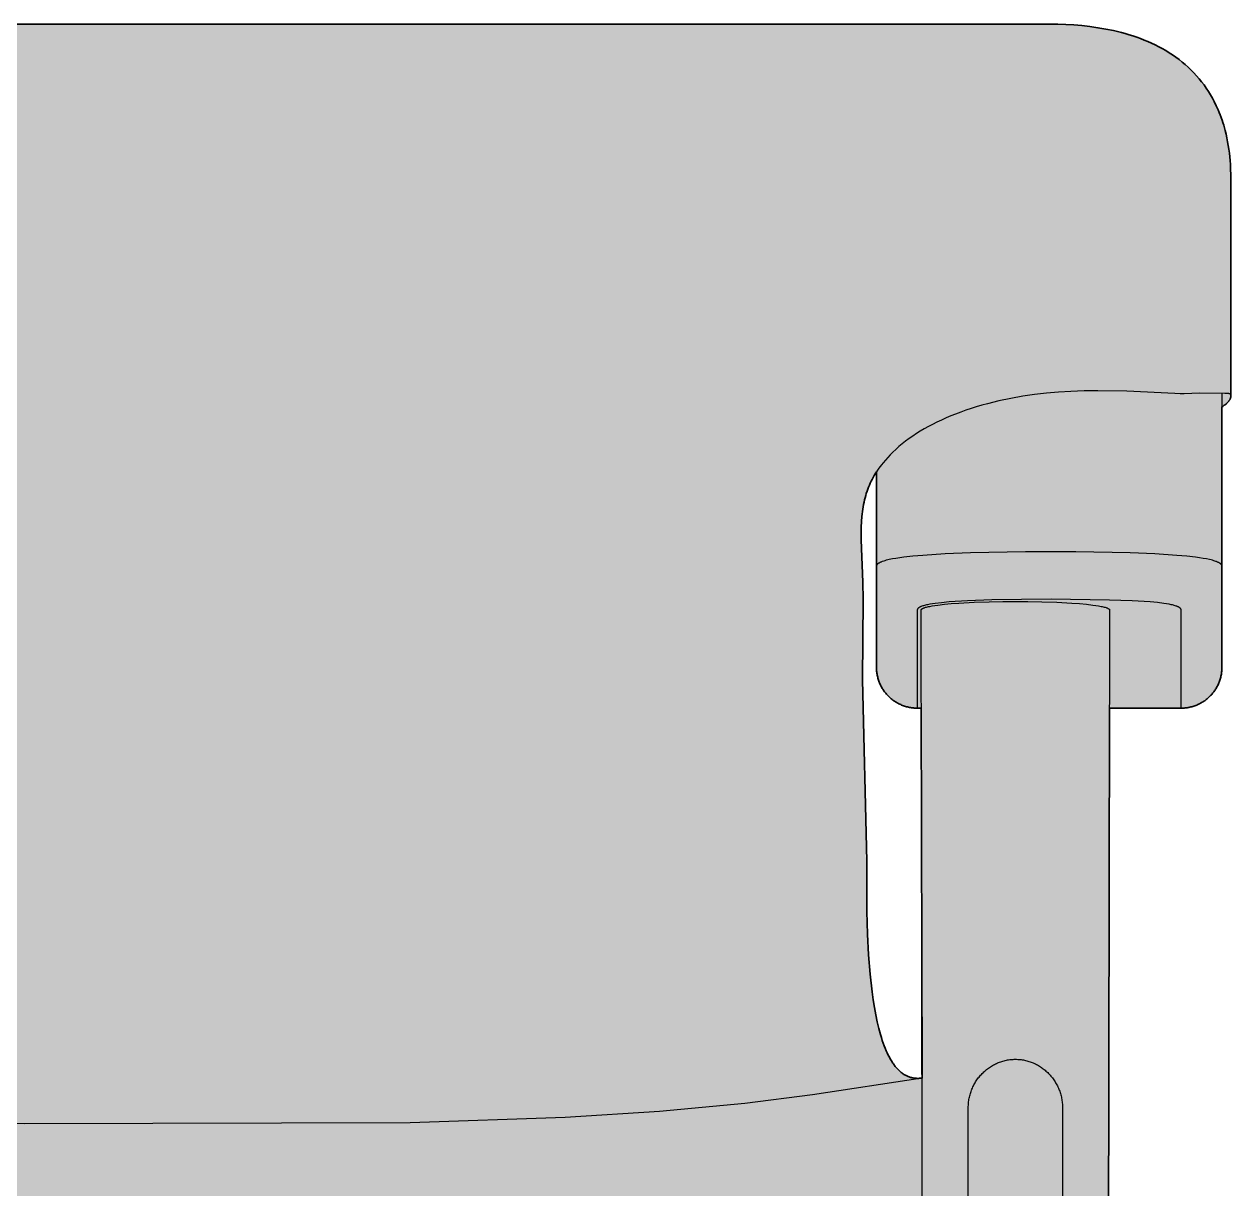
# Model space of a CAD drawing. Header units: millimetres. Extents: x 0 to 1829, y -942 to 742.
# Drawn here: x 407 to 791.2, y 371 to 741.9 of the extents above; entities that cross this region are included whole.
import ezdxf

# ---------------------------------------------------------------- set-up
doc = ezdxf.new("R2010")
doc.units = ezdxf.units.MM
doc.layers.add('Blocks', color=7, linetype='Continuous')
doc.layers.add('Blocks$Fill', color=7, linetype='Continuous', true_color=0xffffff)
doc.layers.add('Blocks$Inner', color=7, linetype='Continuous', lineweight=25, true_color=0x007f00)
doc.layers.add('Blocks$Outline', color=7, linetype='Continuous', lineweight=35, true_color=0xff3f3f)

# ---------------------------------------------------------------- blocks, each defined once
blk = doc.blocks.new('Bernard Lounge Chair Front')
at = {"layer": 'Blocks$Fill'}
h = blk.add_hatch(color=256, dxfattribs=at)
h.paths.add_polyline_path([(791.23, 623.42), (791.16, 696.03), (791.1, 697.24), (791.01, 698.45), (790.9, 699.66), (790.76, 700.86), (790.6, 702.07), (790.42, 703.27), (790.21, 704.47), (789.97, 705.66), (789.71, 706.85), (789.42, 708.04), (789.19, 708.87), (788.96, 709.71), (788.7, 710.53), (788.43, 711.36), (788.15, 712.18), (787.85, 712.99), (787.53, 713.8), (787.19, 714.61), (786.6, 715.93), (785.97, 717.23), (785.38, 718.33), (784.76, 719.41), (784.1, 720.47), (783.41, 721.51), (782.69, 722.53), (781.93, 723.53), (781.14, 724.5), (780.32, 725.46), (779.46, 726.39), (778.58, 727.29), (777.66, 728.16), (776.72, 729.01), (775.75, 729.83), (774.75, 730.62), (773.72, 731.38), (772.66, 732.11), (771.58, 732.8), (770.49, 733.47), (769.38, 734.1), (768.26, 734.7), (767.13, 735.28), (765.98, 735.82), (764.81, 736.34), (763.64, 736.83), (762.45, 737.29), (761.26, 737.73), (760.05, 738.14), (758.84, 738.53), (757.61, 738.89), (756.38, 739.22), (755.15, 739.54), (753.9, 739.83), (751.4, 740.35), (748.88, 740.78), (746.34, 741.14), (743.79, 741.42), (741.25, 741.64), (738.7, 741.79), (736.16, 741.88), (733.63, 741.91), (77.88, 741.88), (75.34, 741.79), (72.8, 741.64), (70.25, 741.42), (67.7, 741.14), (65.17, 740.78), (62.64, 740.35), (60.14, 739.83), (58.9, 739.54), (57.66, 739.22), (56.43, 738.89), (55.2, 738.53), (53.99, 738.14), (52.79, 737.73), (51.59, 737.29), (49.81, 736.59), (48.65, 736.09), (47.49, 735.55), (46.35, 734.99), (45.22, 734.41), (44.1, 733.79), (43, 733.14), (41.92, 732.46), (41.38, 732.11), (40.33, 731.38), (39.3, 730.62), (38.3, 729.83), (37.32, 729.01), (36.38, 728.16), (35.46, 727.29), (34.58, 726.39), (33.72, 725.46), (32.9, 724.5), (32.11, 723.53), (31.35, 722.53), (30.63, 721.51), (29.94, 720.47), (29.28, 719.41), (28.66, 718.33), (28.08, 717.23), (27.44, 715.93), (26.85, 714.61), (26.51, 713.8), (26.2, 712.99), (25.9, 712.18), (25.61, 711.36), (25.34, 710.53), (25.09, 709.71), (24.85, 708.87), (24.62, 708.04), (24.33, 706.85), (24.07, 705.66), (23.83, 704.47), (23.62, 703.27), (23.44, 702.07), (23.28, 700.86), (23.14, 699.66), (23.03, 698.45), (22.94, 697.24), (22.88, 696.03), (22.82, 693.62), (22.81, 623.42), (22.81, 623.35), (22.81, 623.3), (22.82, 623.24), (22.83, 623.19), (22.84, 623.13), (22.85, 623.07), (22.86, 623.01), (22.87, 622.95), (22.89, 622.89), (22.91, 622.83), (22.93, 622.77), (22.95, 622.71), (22.98, 622.65), (23.01, 622.58), (23.03, 622.52), (23.07, 622.45), (23.1, 622.39), (23.14, 622.32), (23.17, 622.26), (23.21, 622.19), (23.26, 622.12), (23.3, 622.05), (23.35, 621.99), (23.4, 621.92), (23.45, 621.85), (23.5, 621.78), (23.56, 621.71), (23.62, 621.64), (23.68, 621.57), (23.74, 621.5), (23.88, 621.36), (23.97, 621.27), (24.06, 621.19), (24.15, 621.1), (24.25, 621.02), (24.45, 620.85), (24.66, 620.68), (24.89, 620.51), (25.13, 620.34), (25.38, 620.17), (25.65, 620.01), (25.65, 536.75), (25.66, 536.43), (25.68, 536.12), (25.71, 535.8), (25.74, 535.49), (25.79, 535.17), (25.84, 534.86), (25.89, 534.54), (25.96, 534.23), (26.03, 533.92), (26.12, 533.61), (26.2, 533.3), (26.3, 532.99), (26.41, 532.68), (26.52, 532.38), (26.64, 532.08), (26.77, 531.78), (26.9, 531.49), (27.04, 531.2), (27.19, 530.91), (27.35, 530.63), (27.51, 530.35), (27.68, 530.08), (27.85, 529.81), (28.04, 529.55), (28.22, 529.29), (28.42, 529.04), (28.61, 528.79), (28.82, 528.55), (29.03, 528.32), (29.24, 528.09), (29.46, 527.86), (29.68, 527.65), (29.91, 527.43), (30.14, 527.22), (30.39, 527.02), (30.63, 526.82), (30.89, 526.63), (31.14, 526.44), (31.41, 526.26), (31.67, 526.09), (31.95, 525.92), (32.23, 525.75), (32.51, 525.6), (32.79, 525.45), (33.08, 525.31), (33.38, 525.17), (33.67, 525.05), (33.97, 524.93), (34.28, 524.81), (34.58, 524.71), (34.89, 524.61), (35.2, 524.52), (35.51, 524.44), (35.82, 524.37), (36.14, 524.3), (36.45, 524.24), (36.77, 524.19), (37.08, 524.15), (37.4, 524.12), (37.71, 524.09), (38.03, 524.07), (38.34, 524.06), (38.65, 524.06), (61.47, 524.06), (62.41, 10.99), (62.4, 10.8), (62.41, 10.61), (62.42, 10.42), (62.44, 10.24), (62.46, 10.05), (62.48, 9.86), (62.51, 9.67), (62.54, 9.49), (62.58, 9.3), (62.62, 9.12), (62.67, 8.94), (62.72, 8.75), (62.77, 8.57), (62.83, 8.4), (62.9, 8.22), (62.96, 8.04), (63.04, 7.86), (63.12, 7.67), (63.21, 7.49), (63.3, 7.3), (63.4, 7.13), (63.5, 6.95), (63.61, 6.77), (63.72, 6.6), (63.83, 6.43), (63.95, 6.26), (64.07, 6.1), (64.2, 5.94), (64.33, 5.78), (64.47, 5.63), (64.61, 5.48), (64.75, 5.34), (64.89, 5.2), (65.04, 5.06), (65.19, 4.92), (65.35, 4.79), (65.51, 4.67), (65.67, 4.54), (65.84, 4.42), (66.01, 4.31), (66.18, 4.2), (66.36, 4.09), (66.54, 3.99), (66.72, 3.9), (66.9, 3.81), (67.08, 3.72), (67.27, 3.64), (67.46, 3.56), (67.63, 3.49), (67.81, 3.43), (67.99, 3.37), (68.17, 3.32), (68.35, 3.27), (68.53, 3.22), (68.72, 3.18), (68.9, 3.14), (69.09, 3.11), (69.27, 3.08), (69.46, 3.06), (69.65, 3.04), (69.84, 3.02), (70.02, 3.01), (70.21, 3), (70.4, 3), (70.4, 0), (112.43, 0), (112.43, 3), (112.8, 3.01), (112.99, 3.02), (113.18, 3.04), (113.37, 3.06), (113.55, 3.08), (113.74, 3.11), (113.93, 3.14), (114.11, 3.18), (114.29, 3.22), (114.48, 3.27), (114.66, 3.32), (114.84, 3.37), (115.02, 3.43), (115.19, 3.49), (115.37, 3.56), (115.56, 3.64), (115.74, 3.72), (115.93, 3.81), (116.11, 3.9), (116.29, 3.99), (116.47, 4.09), (116.64, 4.2), (116.82, 4.31), (116.99, 4.42), (117.15, 4.54), (117.32, 4.67), (117.48, 4.79), (117.63, 4.92), (117.78, 5.06), (117.93, 5.2), (118.08, 5.34), (118.22, 5.48), (118.36, 5.63), (118.49, 5.78), (118.63, 5.94), (118.75, 6.1), (118.88, 6.26), (118.99, 6.43), (119.11, 6.6), (119.22, 6.77), (119.33, 6.95), (119.43, 7.13), (119.52, 7.3), (119.62, 7.49), (119.7, 7.67), (119.78, 7.86), (119.86, 8.04), (119.93, 8.22), (119.99, 8.4), (120.05, 8.57), (120.11, 8.75), (120.16, 8.94), (120.2, 9.12), (120.25, 9.3), (120.28, 9.49), (120.32, 9.67), (120.35, 9.86), (120.37, 10.05), (120.39, 10.24), (120.41, 10.42), (120.42, 10.61), (120.43, 10.8), (120.41, 10.99), (120.78, 208.16), (120.79, 208.15), (120.79, 208.15), (120.79, 208.14), (120.8, 208.14), (120.8, 208.14), (120.81, 208.14), (120.81, 208.14), (120.81, 208.13), (120.81, 208.13), (120.81, 208.13), (120.82, 208.13), (120.82, 208.13), (120.82, 208.13), (120.82, 208.13), (120.83, 208.13), (120.83, 208.13), (120.83, 208.13), (120.83, 208.13), (407.02, 208.13), (693.21, 208.13), (693.21, 208.13), (693.22, 208.13), (693.22, 208.13), (693.22, 208.13), (693.22, 208.13), (693.23, 208.13), (693.23, 208.13), (693.23, 208.13), (693.23, 208.13), (693.23, 208.13), (693.24, 208.14), (693.24, 208.14), (693.24, 208.14), (693.24, 208.14), (693.25, 208.14), (693.25, 208.15), (693.26, 208.15), (693.26, 208.16), (693.26, 208.16), (693.63, 10.99), (693.62, 10.8), (693.62, 10.61), (693.64, 10.42), (693.65, 10.24), (693.67, 10.05), (693.7, 9.86), (693.73, 9.67), (693.76, 9.49), (693.8, 9.3), (693.84, 9.12), (693.89, 8.94), (693.94, 8.75), (693.99, 8.57), (694.05, 8.4), (694.11, 8.22), (694.18, 8.04), (694.26, 7.86), (694.34, 7.67), (694.43, 7.49), (694.52, 7.3), (694.62, 7.13), (694.72, 6.95), (694.82, 6.77), (694.93, 6.6), (695.05, 6.43), (695.17, 6.26), (695.29, 6.1), (695.42, 5.94), (695.55, 5.78), (695.68, 5.63), (695.82, 5.48), (695.96, 5.34), (696.11, 5.2), (696.26, 5.06), (696.41, 4.92), (696.57, 4.79), (696.73, 4.67), (696.89, 4.54), (697.06, 4.42), (697.23, 4.31), (697.4, 4.2), (697.57, 4.09), (697.75, 3.99), (697.93, 3.9), (698.12, 3.81), (698.3, 3.72), (698.49, 3.64), (698.67, 3.56), (698.85, 3.49), (699.02, 3.43), (699.2, 3.37), (699.38, 3.32), (699.57, 3.27), (699.75, 3.22), (699.93, 3.18), (700.12, 3.14), (700.3, 3.11), (700.49, 3.08), (700.68, 3.06), (700.86, 3.04), (701.05, 3.02), (701.24, 3.01), (701.43, 3), (701.61, 3), (701.62, 0), (743.64, 0), (743.64, 3), (743.83, 3), (744.02, 3.01), (744.21, 3.02), (744.39, 3.04), (744.58, 3.06), (744.77, 3.08), (744.96, 3.11), (745.14, 3.14), (745.33, 3.18), (745.51, 3.22), (745.69, 3.27), (745.88, 3.32), (746.06, 3.37), (746.23, 3.43), (746.41, 3.49), (746.59, 3.56), (746.77, 3.64), (746.96, 3.72), (747.14, 3.81), (747.33, 3.9), (747.51, 3.99), (747.68, 4.09), (747.86, 4.2), (748.03, 4.31), (748.2, 4.42), (748.37, 4.54), (748.53, 4.67), (748.69, 4.79), (748.85, 4.92), (749, 5.06), (749.15, 5.2), (749.3, 5.34), (749.44, 5.48), (749.58, 5.63), (749.71, 5.78), (749.84, 5.94), (749.97, 6.1), (750.09, 6.26), (750.21, 6.43), (750.33, 6.6), (750.44, 6.77), (750.54, 6.95), (750.64, 7.13), (750.74, 7.3), (750.83, 7.49), (750.92, 7.67), (751, 7.86), (751.08, 8.04), (751.15, 8.22), (751.21, 8.4), (751.27, 8.57), (751.32, 8.75), (751.37, 8.94), (751.42, 9.12), (751.46, 9.3), (751.5, 9.49), (751.53, 9.67), (751.56, 9.86), (751.59, 10.05), (751.61, 10.24), (751.62, 10.42), (751.63, 10.61), (751.64, 10.8), (751.63, 10.99), (752.58, 524.06), (775.7, 524.06), (776.02, 524.07), (776.33, 524.09), (776.65, 524.12), (776.96, 524.15), (777.28, 524.19), (777.59, 524.24), (777.9, 524.3), (778.22, 524.37), (778.53, 524.44), (778.84, 524.52), (779.15, 524.61), (779.46, 524.71), (779.77, 524.81), (780.07, 524.93), (780.37, 525.05), (780.67, 525.17), (780.96, 525.31), (781.25, 525.45), (781.54, 525.6), (781.82, 525.75), (782.09, 525.92), (782.37, 526.09), (782.64, 526.26), (782.9, 526.44), (783.16, 526.63), (783.41, 526.82), (783.66, 527.02), (783.9, 527.22), (784.13, 527.43), (784.36, 527.65), (784.59, 527.86), (784.8, 528.09), (785.02, 528.32), (785.23, 528.55), (785.43, 528.79), (785.63, 529.04), (785.82, 529.29), (786.01, 529.55), (786.19, 529.81), (786.36, 530.08), (786.53, 530.35), (786.7, 530.63), (786.85, 530.91), (787, 531.2), (787.14, 531.49), (787.28, 531.78), (787.4, 532.08), (787.52, 532.38), (787.64, 532.68), (787.74, 532.99), (787.84, 533.3), (787.93, 533.61), (788.01, 533.92), (788.08, 534.23), (788.15, 534.54), (788.21, 534.86), (788.26, 535.17), (788.3, 535.49), (788.33, 535.8), (788.36, 536.12), (788.38, 536.43), (788.39, 536.75), (788.39, 537.06), (788.39, 620.01), (788.91, 620.34), (789.15, 620.51), (789.38, 620.68), (789.6, 620.85), (789.8, 621.02), (789.89, 621.1), (789.98, 621.19), (790.07, 621.27), (790.16, 621.36), (790.3, 621.5), (790.36, 621.57), (790.42, 621.64), (790.48, 621.71), (790.54, 621.78), (790.59, 621.85), (790.64, 621.92), (790.69, 621.99), (790.74, 622.05), (790.79, 622.12), (790.83, 622.19), (790.87, 622.26), (790.91, 622.32), (790.94, 622.39), (790.98, 622.45), (791.01, 622.52), (791.04, 622.58), (791.06, 622.65), (791.09, 622.71), (791.11, 622.77), (791.13, 622.83), (791.15, 622.89), (791.17, 622.95), (791.18, 623.01), (791.2, 623.07), (791.21, 623.13), (791.22, 623.19), (791.22, 623.24), (791.23, 623.3), (791.23, 623.35), (791.23, 623.41)], flags=0)
h.paths.add_polyline_path([(678.39, 599.34), (678.4, 536.75), (678.41, 536.43), (678.43, 536.12), (678.45, 535.8), (678.49, 535.49), (678.53, 535.17), (678.58, 534.86), (678.64, 534.54), (678.7, 534.23), (678.78, 533.92), (678.86, 533.61), (678.95, 533.3), (679.05, 532.99), (679.15, 532.68), (679.26, 532.38), (679.38, 532.08), (679.51, 531.78), (679.64, 531.49), (679.79, 531.2), (679.94, 530.91), (680.09, 530.63), (680.25, 530.35), (680.42, 530.08), (680.6, 529.81), (680.78, 529.55), (680.97, 529.29), (681.16, 529.04), (681.36, 528.79), (681.56, 528.55), (681.77, 528.32), (681.98, 528.09), (682.2, 527.86), (682.42, 527.65), (682.65, 527.43), (682.89, 527.22), (683.13, 527.02), (683.38, 526.82), (683.63, 526.63), (683.89, 526.44), (684.15, 526.26), (684.42, 526.09), (684.69, 525.92), (684.97, 525.75), (685.25, 525.6), (685.54, 525.45), (685.83, 525.31), (686.12, 525.17), (686.42, 525.05), (686.72, 524.93), (687.02, 524.81), (687.33, 524.71), (687.63, 524.61), (687.94, 524.52), (688.26, 524.44), (688.57, 524.37), (688.88, 524.3), (689.2, 524.24), (689.51, 524.19), (689.83, 524.15), (690.14, 524.12), (690.45, 524.09), (690.77, 524.07), (691.08, 524.06), (691.39, 524.06), (692.68, 524.06), (692.9, 406.25), (692.35, 406.18), (692.08, 406.16), (691.82, 406.15), (691.55, 406.14), (691.29, 406.15), (691.02, 406.16), (690.77, 406.17), (690.51, 406.2), (690.25, 406.23), (690, 406.28), (689.75, 406.33), (689.5, 406.39), (689.26, 406.45), (689.01, 406.53), (688.77, 406.61), (688.53, 406.7), (688.29, 406.8), (688.06, 406.91), (687.82, 407.02), (687.59, 407.15), (687.36, 407.28), (687.14, 407.42), (686.91, 407.56), (686.69, 407.72), (686.47, 407.88), (686.25, 408.05), (686.04, 408.23), (685.82, 408.42), (685.61, 408.62), (685.4, 408.82), (685.19, 409.03), (684.99, 409.25), (684.78, 409.48), (684.58, 409.72), (684.38, 409.96), (684.19, 410.21), (683.99, 410.47), (683.8, 410.74), (683.61, 411.02), (683.42, 411.3), (683.24, 411.6), (682.87, 412.2), (682.51, 412.85), (682.17, 413.52), (681.83, 414.23), (681.5, 414.96), (681.17, 415.73), (680.86, 416.54), (680.55, 417.37), (680.26, 418.24), (679.97, 419.14), (679.69, 420.07), (679.16, 422.03), (678.66, 424.12), (678.19, 426.34), (677.76, 428.68), (677.37, 431.16), (677.01, 433.76), (676.39, 439.36), (675.91, 445.47), (675.56, 452.1), (675.35, 459.25), (673.91, 533.04), (674.07, 564.21), (673.52, 579.92), (673.55, 581.71), (673.63, 583.49), (673.75, 585.08), (673.83, 585.86), (673.93, 586.65), (674.03, 587.41), (674.15, 588.17), (674.28, 588.92), (674.44, 589.67), (674.59, 590.38), (674.77, 591.08), (674.96, 591.77), (675.17, 592.47), (675.39, 593.14), (675.62, 593.81), (675.88, 594.47), (676.14, 595.12), (676.41, 595.73), (676.7, 596.33), (676.99, 596.93), (677.31, 597.52), (677.65, 598.12), (678, 598.72), (678.37, 599.31)], flags=0)
h.paths.add_polyline_path([(135.65, 599.34), (136.04, 598.72), (136.4, 598.12), (136.74, 597.52), (137.05, 596.93), (137.35, 596.33), (137.63, 595.73), (137.9, 595.12), (138.17, 594.47), (138.42, 593.81), (138.66, 593.14), (138.88, 592.47), (139.08, 591.77), (139.27, 591.08), (139.45, 590.38), (139.61, 589.67), (139.76, 588.92), (139.89, 588.17), (140.01, 587.41), (140.12, 586.65), (140.21, 585.86), (140.29, 585.08), (140.41, 583.49), (140.49, 581.71), (140.52, 579.92), (140.51, 577.65), (139.88, 558.64), (138.69, 459.25), (138.48, 452.1), (138.14, 445.47), (137.66, 439.36), (137.04, 433.76), (136.68, 431.16), (136.28, 428.68), (135.85, 426.34), (135.39, 424.12), (134.89, 422.03), (134.35, 420.07), (134.07, 419.14), (133.79, 418.24), (133.49, 417.37), (133.18, 416.54), (132.87, 415.73), (132.55, 414.96), (132.22, 414.23), (131.88, 413.52), (131.53, 412.85), (131.17, 412.2), (130.81, 411.6), (130.62, 411.3), (130.43, 411.02), (130.24, 410.74), (130.05, 410.47), (129.85, 410.21), (129.66, 409.96), (129.46, 409.72), (129.26, 409.48), (129.05, 409.25), (128.85, 409.03), (128.64, 408.82), (128.43, 408.62), (128.22, 408.42), (128.01, 408.23), (127.79, 408.05), (127.57, 407.88), (127.35, 407.72), (127.13, 407.56), (126.9, 407.42), (126.68, 407.28), (126.45, 407.15), (126.22, 407.02), (125.98, 406.91), (125.75, 406.8), (125.51, 406.7), (125.27, 406.61), (125.03, 406.53), (124.79, 406.45), (124.54, 406.39), (124.29, 406.33), (124.04, 406.28), (123.79, 406.23), (123.53, 406.2), (123.28, 406.17), (123.02, 406.16), (122.76, 406.15), (122.49, 406.14), (122.23, 406.15), (121.96, 406.16), (121.69, 406.18), (121.42, 406.21), (121.14, 406.25), (121.36, 524.06), (122.96, 524.06), (123.27, 524.07), (123.59, 524.09), (123.9, 524.12), (124.22, 524.15), (124.53, 524.19), (124.85, 524.24), (125.16, 524.3), (125.47, 524.37), (125.79, 524.44), (126.1, 524.52), (126.41, 524.61), (126.72, 524.71), (127.02, 524.81), (127.32, 524.93), (127.62, 525.05), (127.92, 525.17), (128.22, 525.31), (128.51, 525.45), (128.79, 525.6), (129.07, 525.75), (129.35, 525.92), (129.62, 526.09), (129.89, 526.26), (130.16, 526.44), (130.41, 526.63), (130.67, 526.82), (130.91, 527.02), (131.15, 527.22), (131.39, 527.43), (131.62, 527.65), (131.84, 527.86), (132.06, 528.09), (132.27, 528.32), (132.48, 528.55), (132.68, 528.79), (132.88, 529.04), (133.08, 529.29), (133.26, 529.55), (133.44, 529.81), (133.62, 530.08), (133.79, 530.35), (133.95, 530.63), (134.11, 530.91), (134.26, 531.2), (134.4, 531.49), (134.53, 531.78), (134.66, 532.08), (134.78, 532.38), (134.89, 532.68), (135, 532.99), (135.09, 533.3), (135.18, 533.61), (135.27, 533.92), (135.34, 534.23), (135.4, 534.54), (135.46, 534.86), (135.51, 535.17), (135.55, 535.49), (135.59, 535.8), (135.62, 536.12), (135.63, 536.43), (135.65, 536.75), (135.65, 537.06), (135.65, 569.28)], flags=0)
h.paths.add_polyline_path([(693.19, 245.72), (120.85, 245.72), (119.46, 248.96), (119.12, 249.86), (118.79, 250.77), (118.48, 251.69), (118.2, 252.62), (117.94, 253.56), (117.72, 254.45), (117.52, 255.35), (117.36, 256.25), (117.22, 257.16), (117.12, 258.04), (117.04, 258.94), (116.99, 259.83), (116.98, 260.72), (116.98, 300.71), (117, 301.62), (117.02, 302.08), (117.04, 302.54), (117.12, 303.42), (117.23, 304.3), (117.37, 305.24), (117.55, 306.17), (117.76, 307.09), (118, 308), (118.28, 308.97), (118.6, 309.93), (118.94, 310.88), (119.31, 311.83), (119.76, 312.87), (120.23, 313.9), (120.51, 314.44), (120.74, 314.9), (120.89, 315.16), (120.93, 315.23), (120.95, 315.26), (120.96, 315.28), (120.98, 315.3), (693.07, 315.3), (693.09, 315.26), (693.11, 315.23), (693.16, 315.16), (693.3, 314.9), (693.54, 314.44), (693.81, 313.9), (694.29, 312.87), (694.73, 311.83), (695.1, 310.88), (695.45, 309.93), (695.76, 308.97), (696.05, 308), (696.28, 307.09), (696.49, 306.17), (696.67, 305.24), (696.81, 304.3), (696.92, 303.42), (697, 302.54), (697.03, 302.08), (697.05, 301.62), (697.06, 301.17), (697.06, 260.72), (697.05, 259.83), (697, 258.94), (696.93, 258.04), (696.82, 257.16), (696.68, 256.25), (696.52, 255.35), (696.32, 254.45), (696.11, 253.56), (695.85, 252.62), (695.56, 251.69), (695.26, 250.77), (694.93, 249.86), (694.58, 248.96), (694.22, 248.07)], flags=0)
at = {"layer": 'Blocks$Inner'}
for points in [[(791.23, 623.42), (791.23, 623.77), (791.24, 628.21), (791.23, 641.8), (791.23, 660.39), (791.23, 688.84), (791.22, 693.62), (791.16, 696.03), (791.1, 697.24), (791.01, 698.45), (790.9, 699.66), (790.76, 700.86), (790.6, 702.07), (790.42, 703.27), (790.21, 704.47), (789.97, 705.66), (789.71, 706.85), (789.42, 708.04), (789.19, 708.87), (788.96, 709.71), (788.7, 710.53), (788.43, 711.36), (788.15, 712.18), (787.85, 712.99), (787.53, 713.8), (787.19, 714.61), (786.6, 715.93), (785.97, 717.23), (785.38, 718.33), (784.76, 719.41), (784.1, 720.47), (783.41, 721.51), (782.69, 722.53), (781.93, 723.53), (781.14, 724.5), (780.32, 725.46), (779.46, 726.39), (778.58, 727.29), (777.66, 728.16), (776.72, 729.01), (775.75, 729.83), (774.75, 730.62), (773.72, 731.38), (772.66, 732.11), (771.58, 732.8), (770.49, 733.47), (769.38, 734.1), (768.26, 734.7), (767.13, 735.28), (765.98, 735.82), (764.81, 736.34), (763.64, 736.83), (762.45, 737.29), (761.26, 737.73), (760.05, 738.14), (758.84, 738.53), (757.61, 738.89), (756.38, 739.22), (755.15, 739.54), (753.9, 739.83), (751.4, 740.35), (748.88, 740.78), (746.34, 741.14), (743.79, 741.42), (741.25, 741.64), (738.7, 741.79), (736.16, 741.88), (733.63, 741.91), (407.02, 741.91), (80.41, 741.91)], [(788.39, 620.01), (788.66, 620.17), (788.91, 620.34), (789.15, 620.51), (789.38, 620.68), (789.6, 620.85), (789.8, 621.02), (789.89, 621.1), (789.98, 621.19), (790.07, 621.27), (790.16, 621.36), (790.3, 621.5), (790.36, 621.57), (790.42, 621.64), (790.48, 621.71), (790.54, 621.78), (790.59, 621.85), (790.64, 621.92), (790.69, 621.99), (790.74, 622.05), (790.79, 622.12), (790.83, 622.19), (790.87, 622.26), (790.91, 622.32), (790.94, 622.39), (790.98, 622.45), (791.01, 622.52), (791.04, 622.58), (791.06, 622.65), (791.09, 622.71), (791.11, 622.77), (791.13, 622.83), (791.15, 622.89), (791.17, 622.95), (791.18, 623.01), (791.2, 623.07), (791.21, 623.13), (791.22, 623.19), (791.22, 623.24), (791.23, 623.3), (791.23, 623.35), (791.23, 623.41), (791.23, 623.74), (791.23, 623.75), (791.23, 623.75), (791.23, 623.76), (791.23, 623.77), (791.23, 623.77), (791.23, 623.78), (791.23, 623.78), (791.23, 623.79), (791.23, 623.79), (791.23, 623.8), (791.23, 623.8), (791.23, 623.81), (791.22, 623.81), (791.22, 623.82), (791.22, 623.82), (791.22, 623.83), (791.22, 623.83), (791.22, 623.84), (791.21, 623.84), (791.21, 623.85), (791.21, 623.85), (791.21, 623.86), (791.21, 623.86), (791.2, 623.87), (791.2, 623.87), (791.2, 623.88), (791.19, 623.89), (791.19, 623.9), (791.18, 623.91), (791.18, 623.92), (791.17, 623.93), (791.16, 623.94), (791.15, 623.95), (791.14, 623.95), (791.14, 623.96), (791.13, 623.97), (791.12, 623.98), (791.11, 623.99), (791.1, 624), (791.09, 624.01), (791.08, 624.02), (791.06, 624.03), (791.05, 624.04), (791.04, 624.05), (791.03, 624.05), (791.01, 624.06), (791, 624.07), (790.99, 624.08), (790.97, 624.09), (790.94, 624.1), (790.91, 624.12), (790.88, 624.13), (790.84, 624.14), (790.81, 624.16), (790.77, 624.17), (790.74, 624.18), (790.7, 624.19), (790.66, 624.2), (790.62, 624.21), (790.57, 624.22), (790.53, 624.23), (790.49, 624.24), (790.45, 624.25), (790.16, 624.26), (789.87, 624.27), (789.58, 624.28), (789.29, 624.28), (781.29, 624.38), (776.36, 624.19), (775.06, 624.19), (773.37, 624.23), (758.09, 624.96), (748.83, 625.12), (744.54, 625.08), (740.25, 624.94), (736.37, 624.71), (732.51, 624.37), (728.72, 623.94), (724.95, 623.39), (721.13, 622.71), (717.33, 621.91), (713.73, 621.01), (711.94, 620.52), (710.16, 619.99), (708.5, 619.47), (706.86, 618.92), (705.22, 618.34), (703.6, 617.72), (702.08, 617.12), (700.58, 616.48), (699.09, 615.81), (697.62, 615.11), (696.27, 614.43), (694.93, 613.73), (693.62, 612.99), (692.32, 612.22), (691.13, 611.48), (689.96, 610.71), (688.81, 609.9), (687.69, 609.07), (686.61, 608.22), (685.56, 607.35), (684.56, 606.46), (683.59, 605.55), (682.78, 604.74), (682, 603.91), (681.24, 603.07), (680.5, 602.2), (680, 601.57), (679.57, 601.02), (679.16, 600.46), (678.76, 599.89), (678.37, 599.31), (678, 598.72), (677.65, 598.12), (677.31, 597.52), (676.99, 596.93), (676.7, 596.33), (676.41, 595.73), (676.14, 595.12), (675.88, 594.47), (675.62, 593.81), (675.39, 593.14), (675.17, 592.47), (674.96, 591.77), (674.77, 591.08), (674.59, 590.38), (674.44, 589.67), (674.28, 588.92), (674.15, 588.17), (674.03, 587.41), (673.93, 586.65), (673.83, 585.86), (673.75, 585.08), (673.63, 583.49), (673.55, 581.71), (673.52, 579.92), (673.53, 577.65), (674.07, 564.21), (674.16, 558.64), (673.91, 533.04), (675.3, 475.37), (675.29, 466.91), (675.35, 459.25), (675.56, 452.1), (675.91, 445.47), (676.39, 439.36), (677.01, 433.76), (677.37, 431.16), (677.76, 428.68), (678.19, 426.34), (678.66, 424.12), (679.16, 422.03), (679.69, 420.07), (679.97, 419.14), (680.26, 418.24), (680.55, 417.37), (680.86, 416.54), (681.17, 415.73), (681.5, 414.96), (681.83, 414.23), (682.17, 413.52), (682.51, 412.85), (682.87, 412.2), (683.24, 411.6), (683.42, 411.3), (683.61, 411.02), (683.8, 410.74), (683.99, 410.47), (684.19, 410.21), (684.38, 409.96), (684.58, 409.72), (684.78, 409.48), (684.99, 409.25), (685.19, 409.03), (685.4, 408.82), (685.61, 408.62), (685.82, 408.42), (686.04, 408.23), (686.25, 408.05), (686.47, 407.88), (686.69, 407.72), (686.91, 407.56), (687.14, 407.42), (687.36, 407.28), (687.59, 407.15), (687.82, 407.02), (688.06, 406.91), (688.29, 406.8), (688.53, 406.7), (688.77, 406.61), (689.01, 406.53), (689.26, 406.45), (689.5, 406.39), (689.75, 406.33), (690, 406.28), (690.25, 406.23), (690.51, 406.2), (690.77, 406.17), (691.02, 406.16), (691.29, 406.15), (691.55, 406.14), (691.82, 406.15), (692.08, 406.16), (692.35, 406.18), (692.62, 406.21), (692.9, 406.25), (658.02, 400.89), (636.48, 398.17), (609.35, 395.62), (579.24, 393.7), (529.88, 391.99), (407.02, 391.67), (266.89, 392.42)], [(788.39, 624.3), (788.39, 603.44), (788.39, 540.03), (788.39, 537.06), (788.39, 537.06), (788.39, 536.75), (788.38, 536.43), (788.36, 536.12), (788.33, 535.8), (788.3, 535.49), (788.26, 535.17), (788.21, 534.86), (788.15, 534.54), (788.08, 534.23), (788.01, 533.92), (787.93, 533.61), (787.84, 533.3), (787.74, 532.99), (787.64, 532.68), (787.52, 532.38), (787.4, 532.08), (787.28, 531.78), (787.14, 531.49), (787, 531.2), (786.85, 530.91), (786.7, 530.63), (786.53, 530.35), (786.36, 530.08), (786.19, 529.81), (786.01, 529.55), (785.82, 529.29), (785.63, 529.04), (785.43, 528.79), (785.23, 528.55), (785.02, 528.32), (784.8, 528.09), (784.59, 527.86), (784.36, 527.65), (784.13, 527.43), (783.9, 527.22), (783.66, 527.02), (783.41, 526.82), (783.16, 526.63), (782.9, 526.44), (782.64, 526.26), (782.37, 526.09), (782.09, 525.92), (781.82, 525.75), (781.54, 525.6), (781.25, 525.45), (780.96, 525.31), (780.67, 525.17), (780.37, 525.05), (780.07, 524.93), (779.77, 524.81), (779.46, 524.71), (779.15, 524.61), (778.84, 524.52), (778.53, 524.44), (778.22, 524.37), (777.9, 524.3), (777.59, 524.24), (777.28, 524.19), (776.96, 524.15), (776.65, 524.12), (776.33, 524.09), (776.02, 524.07), (775.7, 524.06), (775.39, 524.06), (752.58, 524.06)], [(692.68, 524.06), (691.39, 524.06), (691.08, 524.06), (690.77, 524.07), (690.45, 524.09), (690.14, 524.12), (689.83, 524.15), (689.51, 524.19), (689.2, 524.24), (688.88, 524.3), (688.57, 524.37), (688.26, 524.44), (687.94, 524.52), (687.63, 524.61), (687.33, 524.71), (687.02, 524.81), (686.72, 524.93), (686.42, 525.05), (686.12, 525.17), (685.83, 525.31), (685.54, 525.45), (685.25, 525.6), (684.97, 525.75), (684.69, 525.92), (684.42, 526.09), (684.15, 526.26), (683.89, 526.44), (683.63, 526.63), (683.38, 526.82), (683.13, 527.02), (682.89, 527.22), (682.65, 527.43), (682.42, 527.65), (682.2, 527.86), (681.98, 528.09), (681.77, 528.32), (681.56, 528.55), (681.36, 528.79), (681.16, 529.04), (680.97, 529.29), (680.78, 529.55), (680.6, 529.81), (680.42, 530.08), (680.25, 530.35), (680.09, 530.63), (679.94, 530.91), (679.79, 531.2), (679.64, 531.49), (679.51, 531.78), (679.38, 532.08), (679.26, 532.38), (679.15, 532.68), (679.05, 532.99), (678.95, 533.3), (678.86, 533.61), (678.78, 533.92), (678.7, 534.23), (678.64, 534.54), (678.58, 534.86), (678.53, 535.17), (678.49, 535.49), (678.45, 535.8), (678.43, 536.12), (678.41, 536.43), (678.4, 536.75), (678.39, 537.06), (678.39, 540.06), (678.39, 568.32), (678.39, 569.28), (678.39, 569.32), (678.39, 599.34)], [(788.39, 569.28), (788.39, 569.32), (788.39, 569.36), (788.38, 569.4), (788.38, 569.43), (788.37, 569.47), (788.36, 569.51), (788.34, 569.55), (788.33, 569.58), (788.31, 569.62), (788.29, 569.66), (788.27, 569.69), (788.25, 569.73), (788.22, 569.77), (788.19, 569.8), (788.16, 569.84), (788.13, 569.87), (788.1, 569.91), (788.06, 569.94), (788.03, 569.98), (787.99, 570.01), (787.95, 570.05), (787.9, 570.08), (787.86, 570.12), (787.81, 570.15), (787.76, 570.18), (787.71, 570.22), (787.66, 570.25), (787.61, 570.28), (787.49, 570.35), (787.37, 570.41), (787.24, 570.48), (787.11, 570.54), (786.96, 570.6), (786.81, 570.67), (786.66, 570.73), (786.49, 570.79), (786.14, 570.91), (785.76, 571.02), (785.36, 571.14), (784.93, 571.25), (784.47, 571.35), (783.49, 571.56), (782.4, 571.76), (781.22, 571.94), (779.96, 572.12), (777.17, 572.44), (774.07, 572.72), (767.06, 573.17), (759.19, 573.5), (741.86, 573.83), (725.88, 573.83), (708.35, 573.5), (700.32, 573.17), (693.14, 572.72), (689.96, 572.44), (687.1, 572.12), (685.79, 571.94), (684.58, 571.76), (683.46, 571.56), (682.44, 571.35), (681.97, 571.25), (681.53, 571.14), (681.11, 571.02), (680.72, 570.91), (680.36, 570.79), (680.19, 570.73), (680.03, 570.67), (679.87, 570.6), (679.72, 570.54), (679.58, 570.48), (679.45, 570.41), (679.32, 570.35), (679.21, 570.28), (679.15, 570.25), (679.1, 570.22), (679.04, 570.18), (678.99, 570.15), (678.95, 570.12), (678.9, 570.08), (678.85, 570.05), (678.81, 570.01), (678.77, 569.98), (678.73, 569.94), (678.7, 569.91), (678.66, 569.87), (678.63, 569.84), (678.6, 569.8), (678.57, 569.77), (678.55, 569.73), (678.52, 569.69), (678.5, 569.66), (678.48, 569.62), (678.46, 569.58), (678.45, 569.55), (678.43, 569.51), (678.42, 569.47), (678.41, 569.43), (678.4, 569.4), (678.4, 569.36), (678.39, 569.32), (678.39, 569.28)], [(775.39, 524.06), (775.39, 524.34), (775.39, 525.54), (775.39, 527.26), (775.39, 540.38), (775.39, 542.22), (775.39, 555.34), (775.39, 555.35), (775.39, 555.37), (775.39, 555.38), (775.39, 555.4), (775.39, 555.41), (775.39, 555.42), (775.39, 555.44), (775.38, 555.45), (775.38, 555.47), (775.38, 555.48), (775.37, 555.49), (775.37, 555.51), (775.37, 555.52), (775.36, 555.53), (775.36, 555.55), (775.35, 555.56), (775.35, 555.57), (775.34, 555.58), (775.34, 555.6), (775.33, 555.61), (775.33, 555.62), (775.32, 555.63), (775.31, 555.65), (775.29, 555.68), (775.28, 555.7), (775.27, 555.72), (775.25, 555.74), (775.24, 555.76), (775.23, 555.77), (775.22, 555.79), (775.2, 555.8), (775.18, 555.83), (775.15, 555.86), (775.13, 555.89), (775.1, 555.91), (775.07, 555.94), (775.04, 555.96), (775.01, 555.99), (774.98, 556.01), (774.95, 556.03), (774.92, 556.06), (774.86, 556.1), (774.79, 556.14), (774.71, 556.19), (774.63, 556.24), (774.54, 556.28), (774.46, 556.32), (774.36, 556.37), (774.25, 556.41), (774.15, 556.46), (774.04, 556.5), (773.91, 556.55), (773.78, 556.59), (773.53, 556.68), (773.23, 556.76), (772.94, 556.84), (772.6, 556.93), (772.26, 557), (771.57, 557.14), (770.73, 557.29), (769.89, 557.41), (767.89, 557.66), (765.55, 557.88), (759.82, 558.24), (752.64, 558.5), (733.99, 558.73), (715.1, 558.51), (707.41, 558.23), (701.57, 557.87), (699.14, 557.65), (697.12, 557.41), (696.25, 557.29), (695.38, 557.14), (694.67, 557), (694.32, 556.93), (693.97, 556.85), (693.68, 556.77), (693.4, 556.69), (693.12, 556.61), (692.84, 556.51), (692.62, 556.43), (692.5, 556.38), (692.39, 556.33), (692.3, 556.29), (692.21, 556.25), (692.12, 556.2), (692.04, 556.15), (691.97, 556.11), (691.9, 556.06), (691.86, 556.04), (691.83, 556.02), (691.8, 555.99), (691.77, 555.97), (691.74, 555.94), (691.71, 555.92), (691.68, 555.89), (691.65, 555.86), (691.62, 555.84), (691.59, 555.81), (691.58, 555.79), (691.57, 555.78), (691.56, 555.76), (691.54, 555.75), (691.53, 555.72), (691.51, 555.7), (691.5, 555.68), (691.48, 555.66), (691.48, 555.65), (691.47, 555.63), (691.46, 555.62), (691.46, 555.61), (691.45, 555.6), (691.45, 555.59), (691.44, 555.57), (691.44, 555.56), (691.43, 555.55), (691.43, 555.53), (691.42, 555.52), (691.42, 555.51), (691.41, 555.49), (691.41, 555.48), (691.41, 555.47), (691.4, 555.45), (691.4, 555.44), (691.4, 555.42), (691.4, 555.41), (691.4, 555.4), (691.39, 555.38), (691.39, 555.37), (691.39, 555.35), (691.39, 555.34), (691.39, 524.06)], [(693.07, 315.3), (692.95, 377.61), (692.62, 555.33), (692.62, 555.34), (692.62, 555.34), (692.62, 555.35), (692.62, 555.36), (692.63, 555.36), (692.63, 555.37), (692.63, 555.37), (692.63, 555.38), (692.63, 555.38), (692.63, 555.39), (692.63, 555.39), (692.63, 555.4), (692.63, 555.4), (692.63, 555.41), (692.64, 555.41), (692.64, 555.42), (692.64, 555.42), (692.64, 555.43), (692.64, 555.44), (692.65, 555.44), (692.65, 555.45), (692.65, 555.45), (692.66, 555.46), (692.66, 555.47), (692.67, 555.48), (692.68, 555.49), (692.68, 555.5), (692.69, 555.52), (692.7, 555.53), (692.71, 555.54), (692.71, 555.55), (692.72, 555.56), (692.73, 555.57), (692.74, 555.58), (692.75, 555.59), (692.77, 555.6), (692.78, 555.61), (692.79, 555.62), (692.8, 555.63), (692.83, 555.65), (692.86, 555.67), (692.89, 555.7), (692.92, 555.72), (692.95, 555.74), (692.99, 555.76), (693.02, 555.78), (693.06, 555.8), (693.1, 555.82), (693.14, 555.84), (693.23, 555.89), (693.33, 555.93), (693.44, 555.97), (693.55, 556.01), (693.66, 556.05), (693.78, 556.09), (694.04, 556.17), (694.33, 556.25), (694.65, 556.33), (694.99, 556.4), (695.35, 556.48), (696.15, 556.63), (697, 556.76), (697.93, 556.89), (700.02, 557.14), (702.21, 557.35), (704.63, 557.53), (709.48, 557.8), (714.23, 557.97), (718.65, 558.06), (726.61, 558.06), (731.03, 557.97), (735.78, 557.8), (740.63, 557.53), (743.05, 557.35), (745.24, 557.14), (747.33, 556.89), (748.26, 556.76), (749.11, 556.63), (749.91, 556.48), (750.27, 556.4), (750.61, 556.33), (750.93, 556.25), (751.21, 556.17), (751.48, 556.09), (751.6, 556.05), (751.71, 556.01), (751.82, 555.97), (751.93, 555.93), (752.02, 555.89), (752.11, 555.84), (752.16, 555.82), (752.2, 555.8), (752.24, 555.78), (752.27, 555.76), (752.31, 555.74), (752.34, 555.72), (752.37, 555.7), (752.4, 555.67), (752.43, 555.65), (752.46, 555.63), (752.47, 555.62), (752.48, 555.61), (752.49, 555.6), (752.5, 555.59), (752.51, 555.58), (752.53, 555.57), (752.53, 555.56), (752.54, 555.55), (752.55, 555.54), (752.56, 555.53), (752.57, 555.52), (752.58, 555.5), (752.58, 555.49), (752.59, 555.48), (752.6, 555.47), (752.6, 555.46), (752.61, 555.45), (752.61, 555.45), (752.61, 555.44), (752.61, 555.44), (752.62, 555.43), (752.62, 555.42), (752.62, 555.42), (752.62, 555.41), (752.62, 555.41), (752.63, 555.4), (752.63, 555.4), (752.63, 555.39), (752.63, 555.39), (752.63, 555.38), (752.63, 555.38), (752.63, 555.37), (752.63, 555.37), (752.63, 555.36), (752.63, 555.36), (752.63, 555.35), (752.64, 555.34), (752.64, 555.34), (752.64, 555.33), (751.63, 10.99)], [(707.63, 356.78), (707.63, 396.85), (707.63, 397.22), (707.65, 397.6), (707.67, 397.97), (707.7, 398.34), (707.74, 398.71), (707.79, 399.08), (707.85, 399.45), (707.92, 399.81), (708, 400.18), (708.09, 400.55), (708.18, 400.92), (708.29, 401.28), (708.4, 401.64), (708.52, 402), (708.65, 402.36), (708.79, 402.71), (708.94, 403.05), (709.09, 403.4), (709.26, 403.73), (709.43, 404.07), (709.6, 404.4), (709.79, 404.72), (709.98, 405.04), (710.19, 405.36), (710.39, 405.67), (710.61, 405.98), (710.83, 406.28), (711.07, 406.57), (711.3, 406.86), (711.55, 407.15), (711.8, 407.42), (712.06, 407.7), (712.32, 407.96), (712.6, 408.23), (712.88, 408.48), (713.17, 408.73), (713.46, 408.97), (713.76, 409.2), (714.06, 409.43), (714.37, 409.65), (714.68, 409.85), (714.99, 410.05), (715.3, 410.24), (715.62, 410.42), (715.94, 410.59), (716.27, 410.76), (716.6, 410.91), (716.94, 411.06), (717.28, 411.2), (717.62, 411.33), (717.97, 411.46), (718.32, 411.57), (718.68, 411.68), (719.03, 411.77), (719.39, 411.86), (719.75, 411.94), (720.11, 412.01), (720.46, 412.07), (720.82, 412.12), (721.18, 412.16), (721.54, 412.19), (721.9, 412.21), (722.27, 412.23), (722.63, 412.23), (722.99, 412.23), (723.36, 412.21), (723.72, 412.19), (724.09, 412.16), (724.45, 412.12), (724.81, 412.06), (725.17, 412), (725.53, 411.94), (725.89, 411.86), (726.25, 411.77), (726.6, 411.67), (726.95, 411.57), (727.3, 411.45), (727.65, 411.33), (727.99, 411.2), (728.33, 411.06), (728.67, 410.91), (729, 410.75), (729.33, 410.59), (729.65, 410.41), (729.97, 410.23), (730.28, 410.04), (730.59, 409.85), (730.9, 409.64), (731.2, 409.43), (731.5, 409.2), (731.79, 408.97), (732.08, 408.74), (732.37, 408.49), (732.64, 408.24), (732.91, 407.99), (733.18, 407.72), (733.43, 407.45), (733.69, 407.18), (733.93, 406.89), (734.17, 406.6), (734.4, 406.31), (734.62, 406.01), (734.84, 405.7), (735.05, 405.39), (735.25, 405.07), (735.45, 404.75), (735.64, 404.42), (735.82, 404.09), (735.99, 403.75), (736.16, 403.41), (736.31, 403.07), (736.46, 402.72), (736.6, 402.37), (736.73, 402.02), (736.85, 401.66), (736.97, 401.3), (737.07, 400.94), (737.17, 400.57), (737.26, 400.2), (737.33, 399.83), (737.4, 399.47), (737.46, 399.09), (737.51, 398.72), (737.56, 398.35), (737.59, 397.98), (737.61, 397.6), (737.62, 397.23), (737.63, 396.85), (737.63, 356.78)]]:
    blk.add_lwpolyline(points, dxfattribs=at)
at = {"layer": 'Blocks$Outline'}
for points in [[(791.23, 623.42), (791.23, 623.77), (791.24, 628.21), (791.23, 641.8), (791.23, 660.39), (791.23, 688.84), (791.22, 693.62), (791.16, 696.03), (791.1, 697.24), (791.01, 698.45), (790.9, 699.66), (790.76, 700.86), (790.6, 702.07), (790.42, 703.27), (790.21, 704.47), (789.97, 705.66), (789.71, 706.85), (789.42, 708.04), (789.19, 708.87), (788.96, 709.71), (788.7, 710.53), (788.43, 711.36), (788.15, 712.18), (787.85, 712.99), (787.53, 713.8), (787.19, 714.61), (786.6, 715.93), (785.97, 717.23), (785.38, 718.33), (784.76, 719.41), (784.1, 720.47), (783.41, 721.51), (782.69, 722.53), (781.93, 723.53), (781.14, 724.5), (780.32, 725.46), (779.46, 726.39), (778.58, 727.29), (777.66, 728.16), (776.72, 729.01), (775.75, 729.83), (774.75, 730.62), (773.72, 731.38), (772.66, 732.11), (771.58, 732.8), (770.49, 733.47), (769.38, 734.1), (768.26, 734.7), (767.13, 735.28), (765.98, 735.82), (764.81, 736.34), (763.64, 736.83), (762.45, 737.29), (761.26, 737.73), (760.05, 738.14), (758.84, 738.53), (757.61, 738.89), (756.38, 739.22), (755.15, 739.54), (753.9, 739.83), (751.4, 740.35), (748.88, 740.78), (746.34, 741.14), (743.79, 741.42), (741.25, 741.64), (738.7, 741.79), (736.16, 741.88), (733.63, 741.91), (407.02, 741.91), (80.41, 741.91)], [(788.39, 620.01), (788.66, 620.17), (788.91, 620.34), (789.15, 620.51), (789.38, 620.68), (789.6, 620.85), (789.8, 621.02), (789.89, 621.1), (789.98, 621.19), (790.07, 621.27), (790.16, 621.36), (790.3, 621.5), (790.36, 621.57), (790.42, 621.64), (790.48, 621.71), (790.54, 621.78), (790.59, 621.85), (790.64, 621.92), (790.69, 621.99), (790.74, 622.05), (790.79, 622.12), (790.83, 622.19), (790.87, 622.26), (790.91, 622.32), (790.94, 622.39), (790.98, 622.45), (791.01, 622.52), (791.04, 622.58), (791.06, 622.65), (791.09, 622.71), (791.11, 622.77), (791.13, 622.83), (791.15, 622.89), (791.17, 622.95), (791.18, 623.01), (791.2, 623.07), (791.21, 623.13), (791.22, 623.19), (791.22, 623.24), (791.23, 623.3), (791.23, 623.35), (791.23, 623.41), (791.23, 623.42)], [(752.58, 524.06), (775.39, 524.06), (775.7, 524.06), (776.02, 524.07), (776.33, 524.09), (776.65, 524.12), (776.96, 524.15), (777.28, 524.19), (777.59, 524.24), (777.9, 524.3), (778.22, 524.37), (778.53, 524.44), (778.84, 524.52), (779.15, 524.61), (779.46, 524.71), (779.77, 524.81), (780.07, 524.93), (780.37, 525.05), (780.67, 525.17), (780.96, 525.31), (781.25, 525.45), (781.54, 525.6), (781.82, 525.75), (782.09, 525.92), (782.37, 526.09), (782.64, 526.26), (782.9, 526.44), (783.16, 526.63), (783.41, 526.82), (783.66, 527.02), (783.9, 527.22), (784.13, 527.43), (784.36, 527.65), (784.59, 527.86), (784.8, 528.09), (785.02, 528.32), (785.23, 528.55), (785.43, 528.79), (785.63, 529.04), (785.82, 529.29), (786.01, 529.55), (786.19, 529.81), (786.36, 530.08), (786.53, 530.35), (786.7, 530.63), (786.85, 530.91), (787, 531.2), (787.14, 531.49), (787.28, 531.78), (787.4, 532.08), (787.52, 532.38), (787.64, 532.68), (787.74, 532.99), (787.84, 533.3), (787.93, 533.61), (788.01, 533.92), (788.08, 534.23), (788.15, 534.54), (788.21, 534.86), (788.26, 535.17), (788.3, 535.49), (788.33, 535.8), (788.36, 536.12), (788.38, 536.43), (788.39, 536.75), (788.39, 537.06), (788.39, 537.06), (788.39, 540.03), (788.39, 603.44), (788.39, 620.01)], [(692.9, 406.25), (692.62, 406.21), (692.35, 406.18), (692.08, 406.16), (691.82, 406.15), (691.55, 406.14), (691.29, 406.15), (691.02, 406.16), (690.77, 406.17), (690.51, 406.2), (690.25, 406.23), (690, 406.28), (689.75, 406.33), (689.5, 406.39), (689.26, 406.45), (689.01, 406.53), (688.77, 406.61), (688.53, 406.7), (688.29, 406.8), (688.06, 406.91), (687.82, 407.02), (687.59, 407.15), (687.36, 407.28), (687.14, 407.42), (686.91, 407.56), (686.69, 407.72), (686.47, 407.88), (686.25, 408.05), (686.04, 408.23), (685.82, 408.42), (685.61, 408.62), (685.4, 408.82), (685.19, 409.03), (684.99, 409.25), (684.78, 409.48), (684.58, 409.72), (684.38, 409.96), (684.19, 410.21), (683.99, 410.47), (683.8, 410.74), (683.61, 411.02), (683.42, 411.3), (683.24, 411.6), (682.87, 412.2), (682.51, 412.85), (682.17, 413.52), (681.83, 414.23), (681.5, 414.96), (681.17, 415.73), (680.86, 416.54), (680.55, 417.37), (680.26, 418.24), (679.97, 419.14), (679.69, 420.07), (679.16, 422.03), (678.66, 424.12), (678.19, 426.34), (677.76, 428.68), (677.37, 431.16), (677.01, 433.76), (676.39, 439.36), (675.91, 445.47), (675.56, 452.1), (675.35, 459.25), (675.29, 466.91), (675.3, 475.37), (673.91, 533.04), (674.16, 558.64), (674.07, 564.21), (673.53, 577.65), (673.52, 579.92), (673.55, 581.71), (673.63, 583.49), (673.75, 585.08), (673.83, 585.86), (673.93, 586.65), (674.03, 587.41), (674.15, 588.17), (674.28, 588.92), (674.44, 589.67), (674.59, 590.38), (674.77, 591.08), (674.96, 591.77), (675.17, 592.47), (675.39, 593.14), (675.62, 593.81), (675.88, 594.47), (676.14, 595.12), (676.41, 595.73), (676.7, 596.33), (676.99, 596.93), (677.31, 597.52), (677.65, 598.12), (678, 598.72), (678.37, 599.31), (678.39, 599.34)], [(678.39, 599.34), (678.39, 569.32), (678.39, 569.28), (678.39, 568.32), (678.39, 540.06), (678.39, 537.06), (678.4, 536.75), (678.41, 536.43), (678.43, 536.12), (678.45, 535.8), (678.49, 535.49), (678.53, 535.17), (678.58, 534.86), (678.64, 534.54), (678.7, 534.23), (678.78, 533.92), (678.86, 533.61), (678.95, 533.3), (679.05, 532.99), (679.15, 532.68), (679.26, 532.38), (679.38, 532.08), (679.51, 531.78), (679.64, 531.49), (679.79, 531.2), (679.94, 530.91), (680.09, 530.63), (680.25, 530.35), (680.42, 530.08), (680.6, 529.81), (680.78, 529.55), (680.97, 529.29), (681.16, 529.04), (681.36, 528.79), (681.56, 528.55), (681.77, 528.32), (681.98, 528.09), (682.2, 527.86), (682.42, 527.65), (682.65, 527.43), (682.89, 527.22), (683.13, 527.02), (683.38, 526.82), (683.63, 526.63), (683.89, 526.44), (684.15, 526.26), (684.42, 526.09), (684.69, 525.92), (684.97, 525.75), (685.25, 525.6), (685.54, 525.45), (685.83, 525.31), (686.12, 525.17), (686.42, 525.05), (686.72, 524.93), (687.02, 524.81), (687.33, 524.71), (687.63, 524.61), (687.94, 524.52), (688.26, 524.44), (688.57, 524.37), (688.88, 524.3), (689.2, 524.24), (689.51, 524.19), (689.83, 524.15), (690.14, 524.12), (690.45, 524.09), (690.77, 524.07), (691.08, 524.06), (691.39, 524.06), (692.68, 524.06)], [(692.68, 524.06), (692.9, 406.25)], [(751.63, 10.99), (752.58, 524.06)]]:
    blk.add_lwpolyline(points, dxfattribs=at)

msp = doc.modelspace()

# ---------------------------------------------------------------- block references
at = {"layer": 'Blocks'}
msp.add_blockref('Bernard Lounge Chair Front', (0, 0), dxfattribs=at)

doc.saveas('drawing.dxf')
